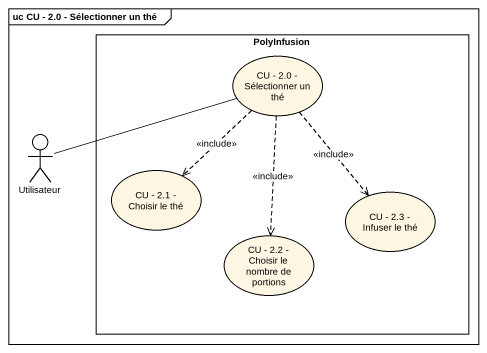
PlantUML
@startuml
mainframe uc CU - 2.0 - Sélectionner un thé
rectangle PolyInfusion {
  usecase "CU - 2.0 - Sélectionner un thé" as CU_2_0_Sélectionner_un_thé
  usecase "CU - 2.1 - Choisir le thé" as CU_2_1_Choisir_le_thé
  usecase "CU - 2.3 - Infuser le thé" as CU_2_3_Infuser_le_thé
  usecase "CU - 2.2 - Choisir le nombre de portions" as CU_2_2_Choisir_le_nombre_de
}
actor Utilisateur
CU_2_0_Sélectionner_un_thé ..> CU_2_1_Choisir_le_thé : <<include>>
CU_2_0_Sélectionner_un_thé ..> CU_2_3_Infuser_le_thé : <<include>>
CU_2_0_Sélectionner_un_thé ..> CU_2_2_Choisir_le_nombre_de : <<include>>
Utilisateur -right- CU_2_0_Sélectionner_un_thé
@enduml
